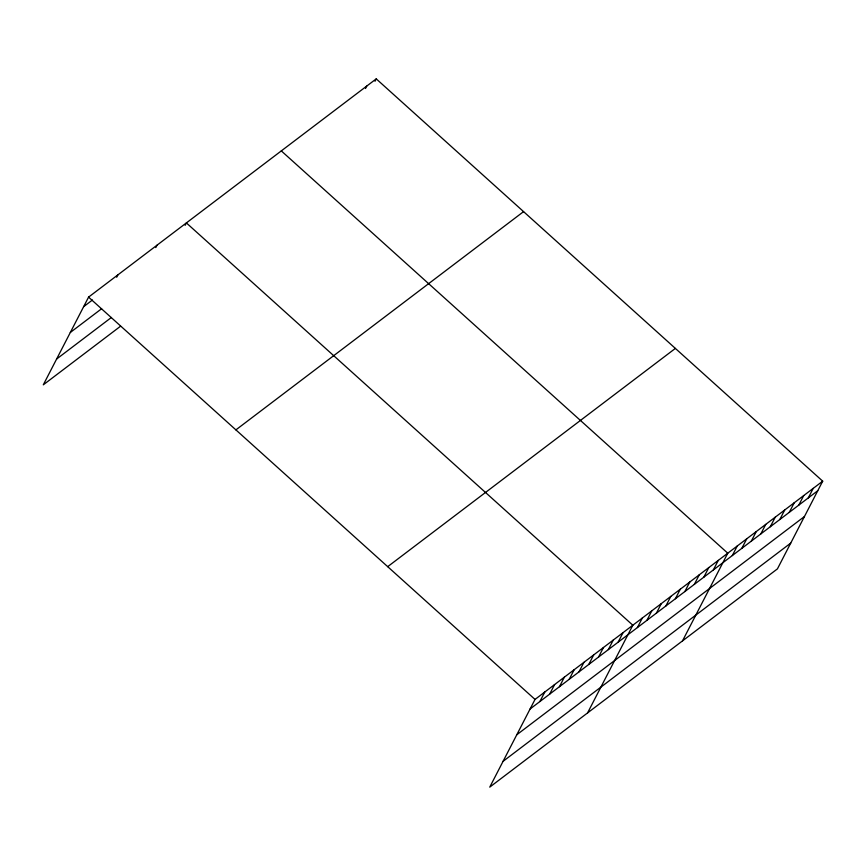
<?xml version="1.0" encoding="UTF-8"?>
<svg xmlns="http://www.w3.org/2000/svg" width="866" height="866" viewBox="0 0 866 866"><rect width="100%" height="100%" fill="white"/><g stroke="black" fill="none" stroke-linecap="round" stroke-linejoin="round"><path stroke-width="1.3" d="M822.7 481.171L535.026 699.425L489.755 787.129L777.43 568.875L822.7 481.171L376.245 78.871L88.57 297.125L43.3 384.829L120.569 326.201M116.672 277.25L117.906 274.868M155.793 247.568L157.027 245.186M185.14 225.312L186.374 222.919L632.83 625.22L587.57 712.924M365.517 88.473L366.751 86.08M375.01 81.263L376.245 78.871M539.875 701.557L544.801 691.999M549.65 694.142L554.586 684.584M559.436 686.716L564.372 677.158M569.211 679.301L574.147 669.743M578.997 671.875L583.933 662.317M588.772 664.46L593.708 654.902M598.558 657.034L603.494 647.476M608.343 649.619L613.269 640.061M618.118 642.193L623.055 632.635M637.398 627.579L642.323 618.021M646.891 620.37L651.817 610.811M656.385 613.171L661.31 603.613M665.878 605.973L670.804 596.414M675.372 598.763L680.297 589.205M684.865 591.565L689.791 582.006M694.348 584.366L699.284 574.808M703.842 577.157L708.778 567.598M713.335 569.958L718.271 560.399M682.505 640.894L727.765 553.201L281.309 150.901M732.322 555.55L737.258 545.991M741.816 548.351L746.752 538.793M751.309 541.153L756.245 531.594M760.803 533.943L765.739 524.385M770.296 526.745L775.232 517.186M779.79 519.546L784.726 509.987M789.283 512.336L794.219 502.778M798.777 505.138L803.713 495.579M808.27 497.939L813.206 488.381M83.634 306.683L92.435 300.004M70.319 332.468L101.625 308.729M56.615 359.044L111.378 317.486M235.898 429.882L523.573 211.629M387.697 566.667L675.372 348.413M530.089 708.983L817.764 490.73M516.785 734.769L804.46 516.515M503.07 761.333L790.745 543.09M88.57 297.125L535.026 699.425"/></g></svg>
